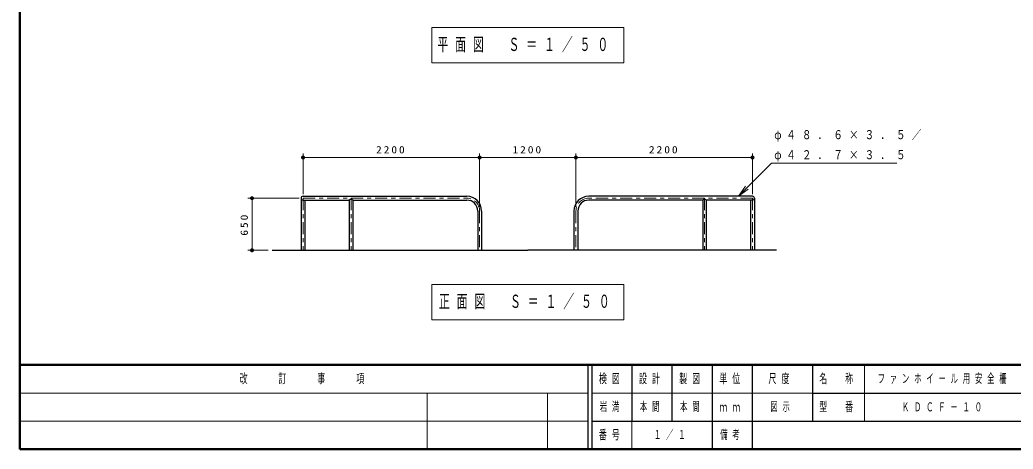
# Model space of a CAD drawing. Units: millimetres on the paper, scale 1:50. Extents: x -385 to 0, y 0 to 267.
# Drawn here: x -385 to -137.5, y 0 to 107.1 of the extents above; entities that cross this region are included whole.
import ezdxf

# ---------------------------------------------------------------- set-up
doc = ezdxf.new("R2010")
doc.units = ezdxf.units.MM
doc.linetypes.add('USER2', pattern=[6, 3, -1, 1, -1])
doc.layers.add('LY_1', color=7, linetype='Continuous', lineweight=13)
doc.layers.add('LY_2', color=7, linetype='Continuous', lineweight=13)
doc.styles.add('ＭＳ ゴシック', font='')
doc.styles.get('ＭＳ ゴシック').set_extended_font_data('MS Gothic')

# ---------------------------------------------------------------- blocks, each defined once
blk = doc.blocks.new('filled_dot')
at = {"color": 0, "linetype": 'Continuous', "lineweight": -2, "const_width": 1.25}
blk.add_lwpolyline([(-0.625, 0, 1), (0.625, 0, 1)], format="xyb", close=True, dxfattribs=at)

msp = doc.modelspace()

# ---------------------------------------------------------------- linework, layer by layer
at = {"layer": 'LY_1'}
for p, q in [((-282.336, 105.147), (-282.336, 96.347)), ((-234.536, 105.147), (-282.336, 105.147)), ((-234.536, 96.347), (-234.536, 105.147)), ((-282.336, 96.347), (-234.536, 96.347)), ((-314.436, 63.588), (-314.436, 73.726)), ((-314.436, 72.726), (-270.436, 72.726)), ((-270.436, 60.388), (-270.436, 73.726)), ((-270.436, 72.726), (-246.436, 72.726)), ((-246.436, 60.388), (-246.436, 73.726)), ((-246.436, 72.726), (-202.436, 72.726)), ((-202.436, 63.588), (-202.436, 73.726)), ((-205.954, 63.074), (-204.187, 65.549)), ((-205.954, 63.074), (-203.833, 65.195)), ((-203.479, 64.842), (-205.954, 63.074)), ((-315.436, 62.588), (-328.154, 62.588)), ((-327.154, 49.588), (-327.154, 62.588)), ((-323.153, 49.588), (-328.154, 49.588)), ((-282.336, 41.082), (-282.336, 32.282)), ((-234.536, 41.082), (-282.336, 41.082)), ((-234.536, 32.282), (-234.536, 41.082)), ((-282.336, 32.282), (-234.536, 32.282))]:
    msp.add_line(p, q, dxfattribs=at)
at = {"layer": 'LY_1', "color": 4, "lineweight": 25}
for p, q in [((-314.922, 62.588), (-314.922, 49.588)), ((-314.436, 63.074), (-273.636, 63.074)), ((-314.436, 62.102), (-302.913, 62.102)), ((-313.95, 62.102), (-313.95, 49.588)), ((-302.913, 62.102), (-302.913, 49.588)), ((-302.059, 62.102), (-302.059, 49.588)), ((-302.059, 62.102), (-273.636, 62.102)), ((-202.436, 63.074), (-243.236, 63.074)), ((-214.813, 62.102), (-243.236, 62.102)), ((-214.813, 62.102), (-214.813, 49.588)), ((-202.436, 62.102), (-213.959, 62.102)), ((-213.959, 62.102), (-213.959, 49.588)), ((-202.922, 62.102), (-202.922, 49.588)), ((-201.95, 62.588), (-201.95, 49.588)), ((-270.922, 59.388), (-270.922, 49.588)), ((-269.95, 59.388), (-269.95, 49.588)), ((-246.922, 59.388), (-246.922, 49.588)), ((-245.95, 59.388), (-245.95, 49.588))]:
    msp.add_line(p, q, dxfattribs=at)
at = {"layer": 'LY_1', "color": 2, "linetype": 'USER2'}
for p, q in [((-314.436, 62.588), (-314.436, 49.588)), ((-314.436, 62.588), (-273.636, 62.588)), ((-302.486, 62.588), (-302.486, 49.588)), ((-202.436, 62.588), (-243.236, 62.588)), ((-214.386, 62.588), (-214.386, 49.588)), ((-202.436, 62.588), (-202.436, 49.588)), ((-270.436, 59.388), (-270.436, 49.588)), ((-246.436, 59.388), (-246.436, 49.588))]:
    msp.add_line(p, q, dxfattribs=at)
at = {"layer": 'LY_1', "lineweight": 25}
for p in [(-322.153, 49.588), (-196.485, 49.588)]:
    msp.add_line(p, (-258.436, 49.588), dxfattribs=at)
at = {"layer": 'LY_1'}
msp.add_lwpolyline([(-205.954, 63.074), (-197.729, 71.299), (-166.466, 71.299)], dxfattribs=at)
at = {"layer": 'LY_1', "color": 4, "lineweight": 25}
for centre, radius, start, end in [((-314.436, 62.588), 0.486, 90, 270), ((-302.486, 61.87), 0.486, 28.52596, 151.47404), ((-273.636, 59.388), 3.686, 0, 90), ((-273.636, 59.388), 2.714, 0, 90), ((-243.236, 59.388), 3.686, 90, 180), ((-243.236, 59.388), 2.714, 90, 180), ((-214.386, 61.87), 0.486, 28.52596, 151.47404), ((-202.436, 62.588), 0.486, 270, 90)]:
    msp.add_arc(centre, radius, start, end, dxfattribs=at)
at = {"layer": 'LY_1', "color": 2, "linetype": 'USER2'}
for centre, start, end in [((-273.636, 59.388), 0, 90), ((-243.236, 59.388), 90, 180)]:
    msp.add_arc(centre, 3.2, start, end, dxfattribs=at)
at = {"layer": 'LY_2', "lineweight": 50}
for p, q in [((-385, 267), (-385, 0)), ((-385, 21), (0, 21)), ((-385, 0), (0, 0))]:
    msp.add_line(p, q, dxfattribs=at)
at = {"layer": 'LY_2', "color": 211, "lineweight": 25}
for p, q in [((-243.5, 21), (-243.5, 0)), ((-242.5, 21), (-242.5, 0)), ((-232.5, 21), (-232.5, 7)), ((-222.5, 21), (-222.5, 7)), ((-212.5, 21), (-212.5, 0)), ((-202.5, 21), (-202.5, 7)), ((-187.5, 21), (-187.5, 7)), ((-187.5, 14), (-70, 14)), ((-242.5, 7), (0, 7))]:
    msp.add_line(p, q, dxfattribs=at)
at = {"layer": 'LY_2'}
for p, q in [((-174.5, 21), (-174.5, 7)), ((-385, 14), (-243.5, 14)), ((-283.5, 14), (-283.5, 0)), ((-253.5, 14), (-253.5, 0)), ((-242.5, 14), (-187.5, 14)), ((-385, 7), (-243.5, 7)), ((-232.5, 7), (-232.5, 0))]:
    msp.add_line(p, q, dxfattribs=at)
at = {"layer": 'LY_2', "lineweight": 25}
msp.add_line((-202.5, 7), (-202.5, 0), dxfattribs=at)

# ---------------------------------------------------------------- block references
at = {"layer": 'LY_1', "xscale": 0.4, "yscale": 0.4}
for p in [(-314.436, 72.726), (-270.436, 72.726), (-246.436, 72.726)]:
    msp.add_blockref('filled_dot', p, dxfattribs=at)
for p, rotation in [((-270.436, 72.726), 180), ((-246.436, 72.726), 180), ((-202.436, 72.726), 180), ((-327.154, 62.588), 270), ((-327.154, 49.588), 90)]:
    msp.add_blockref('filled_dot', p, dxfattribs=dict(at, rotation=rotation))

# ---------------------------------------------------------------- texts
at = {"layer": 'LY_1', "style": 'ＭＳ ゴシック'}
for s, insert, char_height, attachment_point in [('\\T1.64;\\W0.6;平面図\u3000Ｓ＝１／５０', (-280.936, 100.747), 3.299, 4), ('\\T1.63;\\W0.8;φ４８．６×３．５／', (-197.009, 78.099), 2.199, 4), ('\\T1.33;\\W1.15;2200', (-292.436, 73.726), 1.833, 8), ('\\T1.33;\\W1.15;1200', (-258.436, 73.726), 1.833, 8), ('\\T1.33;\\W1.15;2200', (-224.436, 73.726), 1.833, 8), ('\\T1.63;\\W0.8;φ４２．７×３．５\u3000', (-197.009, 73.099), 2.199, 4), ('\\T1.64;\\W0.6;正面図\u3000Ｓ＝１／５０', (-258.436, 36.682), 3.299, 5), ('\\T1.64;\\W0.6;ファンホイール用安全柵', (-171.25, 17.5), 2.199, 4), ('\\T1.64;\\W0.6;岩満', (-240.5, 10.5), 2.199, 4), ('\\T1.64;\\W0.6;本間', (-230.5, 10.5), 2.199, 4), ('\\T1.64;\\W0.6;本間', (-220.5, 10.5), 2.199, 4), ('\\T1.64;\\W0.6;図示', (-198, 10.5), 2.199, 4), ('\\T1.64;\\W0.6;図示', (-198, 10.5), 2.199, 4), ('\\T1.64;\\W0.6;図示', (-198, 10.5), 2.199, 4), ('\\T1.64;\\W0.6;ＫＤＣＦ－１０', (-165.25, 10.5), 2.199, 4), ('\\T1.64;\\W0.6;１／１', (-227, 3.5), 2.199, 4), ('\\T1.64;\\W0.6;１／１', (-227, 3.5), 2.199, 4), ('\\T1.64;\\W0.6;１／１', (-227, 3.5), 2.199, 4)]:
    msp.add_mtext(s, dxfattribs=dict(at, insert=insert, char_height=char_height, attachment_point=attachment_point))
at = {"layer": 'LY_1', "insert": (-328.154, 56.088), "char_height": 1.833, "attachment_point": 8, "rotation": 90, "style": 'ＭＳ ゴシック'}
msp.add_mtext('\\T1.33;\\W1.15;650', dxfattribs=at)
at = {"layer": 'LY_2', "color": 4, "attachment_point": 4, "style": 'ＭＳ ゴシック'}
for s, insert, char_height in [('\\T1.64;\\W0.6;改\u3000\u3000訂\u3000\u3000事\u3000\u3000項', (-330.25, 17.5), 2.346), ('\\T1.64;\\W0.6;検図', (-240.7, 17.5), 2.346), ('\\T1.64;\\W0.6;設計', (-230.7, 17.5), 2.346), ('\\T1.64;\\W0.6;製図', (-220.7, 17.5), 2.346), ('\\T1.64;\\W0.6;単位', (-210.7, 17.5), 2.346), ('\\T1.64;\\W0.6;尺度', (-198.45, 17.5), 2.346), ('\\T1.64;\\W0.6;名\u3000称', (-185.8, 17.5), 2.346), ('\\T1.64;\\W0.6;ｍｍ', (-210.7, 10.5), 2.346), ('\\T1.64;\\W0.6;型\u3000番', (-185.8, 10.5), 2.346), ('\\T1.64;\\W0.6;番号', (-240.7, 3.5), 2.346), ('\\T1.64;\\W0.6;備考', (-210.5, 3.5), 2.199)]:
    msp.add_mtext(s, dxfattribs=dict(at, insert=insert, char_height=char_height))

doc.saveas('drawing.dxf')
